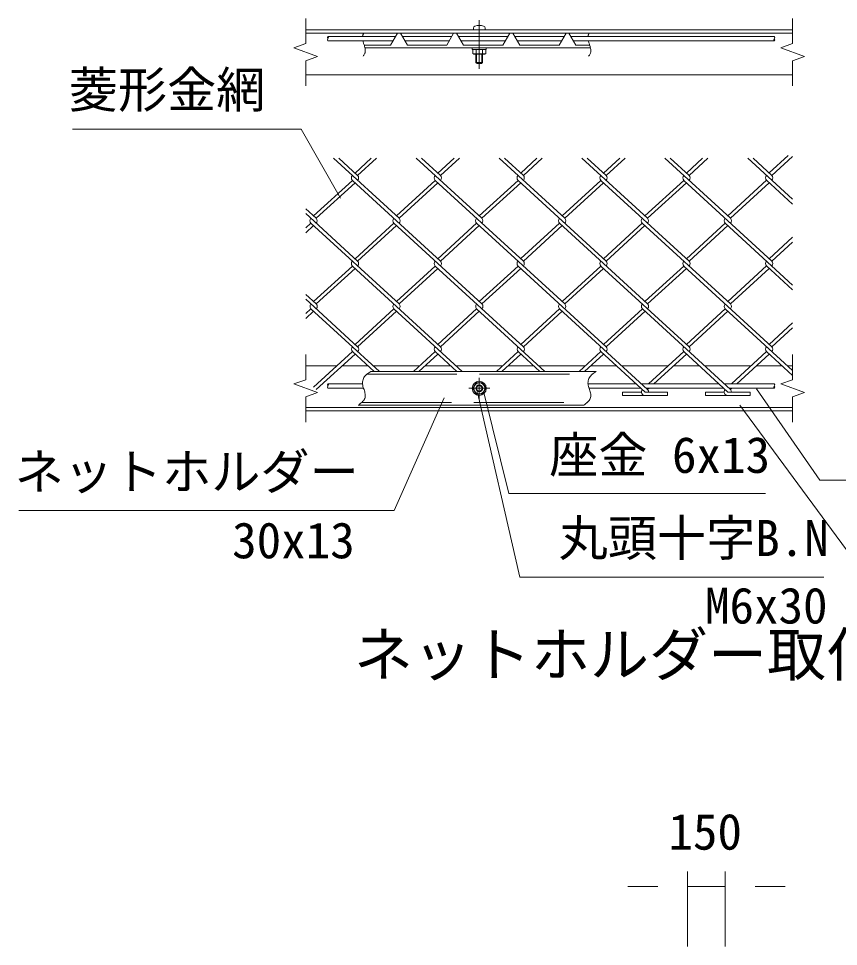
# Model space of a CAD drawing. Units: millimetres, scale not verified. Extents: x -12600 to 12600, y -8910 to 8910.
# Drawn here: x 599 to 3883, y -1685 to 2031 of the extents above; entities that cross this region are included whole.
import ezdxf
from ezdxf.enums import TextEntityAlignment as Align

# ---------------------------------------------------------------- set-up
doc = ezdxf.new("R2010")
doc.units = ezdxf.units.MM
doc.header["$LTSCALE"] = 60
doc.linetypes.add('DASHED', pattern=[7.5, 6, -1.5])
doc.linetypes.add('USER1', pattern=[50.8, 31.75, -6.35, 6.35, -6.35])
doc.layers.add('0-0_D-TTL-TXT', color=7, linetype='Continuous')
for name, color, linetype, lineweight in [('0-1_D-BMK', 2, 'USER1', 13), ('0-4_D-STR1', 1, 'Continuous', 18), ('0-6_D-STR3', 3, 'Continuous', 13), ('0-7_D-STR-DIM', 7, 'Continuous', 9), ('0-9_D-STR-TXT', 7, 'Continuous', 9), ('0-A_D-STR2', 7, 'Continuous', 9)]:
    doc.layers.add(name, color=color, linetype=linetype, lineweight=lineweight)
doc.styles.add('ＭＳ ゴシック', font='')
doc.styles.get('ＭＳ ゴシック').set_extended_font_data('MS Gothic')

msp = doc.modelspace()

# ---------------------------------------------------------------- linework, layer by layer
at = {"layer": '0-1_D-BMK'}
for p, q in [((2444.16, 2024.75), (2444.16, 1830.61)), ((2444.16, 508.32), (2444.16, 592.7)), ((2486.35, 550.51), (2401.97, 550.51))]:
    msp.add_line(p, q, dxfattribs=at)
at = {"layer": '0-4_D-STR1'}
for p, q in [((3699.25, 1986.41), (1749.25, 1986.41)), ((3699.25, 1972.91), (1749.25, 1972.91)), ((1749.25, 1806.41), (3699.25, 1806.41)), ((1873.96, 640.51), (1749.25, 640.51)), ((1998.25, 640.51), (1895.22, 640.51)), ((2205.73, 640.51), (2019.57, 640.51)), ((2330.03, 640.51), (2227, 640.51)), ((2537.51, 640.51), (2351.34, 640.51)), ((2661.8, 640.51), (2558.77, 640.51)), ((2869.23, 640.51), (2682.59, 640.51)), ((2993.58, 640.51), (2890.55, 640.51)), ((3201.01, 640.51), (3014.36, 640.51)), ((3325.35, 640.51), (3222.32, 640.51)), ((3532.78, 640.51), (3346.67, 640.51)), ((3657.13, 640.51), (3554.1, 640.51)), ((3699.25, 640.51), (3678.44, 640.51)), ((1749.25, 474.01), (3699.25, 474.01)), ((1749.25, 460.51), (3699.25, 460.51))]:
    msp.add_line(p, q, dxfattribs=at)
at = {"layer": '0-6_D-STR3'}
for p, q in [((2156.25, 1924.76), (2128.45, 1972.91)), ((2381.25, 1924.76), (2353.45, 1972.91)), ((2420.54, 1993.28), (2420.54, 1986.41)), ((2420.54, 1986.41), (2467.79, 1986.41)), ((2467.79, 1993.28), (2467.79, 1986.41)), ((2538.75, 1924.76), (2566.55, 1972.91)), ((2606.25, 1924.76), (2578.45, 1972.91)), ((2763.75, 1924.76), (2791.55, 1972.91)), ((2831.25, 1924.76), (2803.45, 1972.91)), ((2109, 1959.84), (1838.08, 1959.84)), ((2098.61, 1941.84), (1838.08, 1941.84)), ((2136, 1959.84), (2334, 1959.84)), ((2146.39, 1941.84), (2323.61, 1941.84)), ((2361, 1959.84), (2559, 1959.84)), ((2371.39, 1941.84), (2548.61, 1941.84)), ((2586, 1959.84), (2784, 1959.84)), ((2596.39, 1941.84), (2773.61, 1941.84)), ((2811, 1959.84), (3625.84, 1959.84)), ((2821.39, 1941.84), (3625.84, 1941.84)), ((1986.29, 1914.41), (2889.3, 1914.41)), ((2381.25, 1924.76), (2538.75, 1924.76)), ((2416.04, 1914.41), (2416.04, 1907.21)), ((2416.04, 1907.21), (2472.29, 1907.21)), ((2418.18, 1907.21), (2418.18, 1891.48)), ((2470.14, 1907.21), (2418.18, 1907.21)), ((2431.17, 1907.21), (2431.17, 1891.48)), ((2457.15, 1907.21), (2457.15, 1891.48)), ((2470.14, 1907.21), (2470.14, 1891.48)), ((2472.29, 1914.41), (2472.29, 1907.21)), ((2606.25, 1924.76), (2763.75, 1924.76)), ((2831.25, 1924.76), (2886.32, 1924.76)), ((2422.11, 1889.21), (2418.18, 1891.48)), ((2466.21, 1889.21), (2422.11, 1889.21)), ((2430.66, 1889.21), (2430.66, 1855.91)), ((2433.36, 1889.21), (2433.36, 1853.21)), ((2454.96, 1889.21), (2454.96, 1853.21)), ((2457.66, 1889.21), (2457.66, 1855.91)), ((2466.21, 1889.21), (2470.14, 1891.48)), ((2430.66, 1855.91), (2435.16, 1851.41)), ((2457.66, 1855.91), (2430.66, 1855.91)), ((2453.16, 1851.41), (2435.16, 1851.41)), ((2457.66, 1855.91), (2453.16, 1851.41)), ((2009.6, 618.01), (2912.61, 618.01)), ((1976.58, 568.51), (1838.08, 568.51)), ((2431.17, 573.01), (2418.18, 550.51)), ((2457.15, 573.01), (2431.17, 573.01)), ((2470.14, 550.51), (2457.15, 573.01)), ((2879.59, 568.51), (3072.15, 568.51)), ((3092.94, 568.51), (3403.93, 568.51)), ((3425.24, 568.51), (3625.84, 568.51)), ((1980.8, 550.51), (1838.08, 550.51)), ((2457.15, 528.01), (2470.14, 550.51)), ((2883.81, 550.51), (3091.8, 550.51)), ((3112.58, 550.51), (3423.57, 550.51)), ((3444.89, 550.51), (3625.84, 550.51)), ((1959.81, 483.01), (2862.82, 483.01))]:
    msp.add_line(p, q, dxfattribs=at)
at = {"layer": '0-6_D-STR3', "linetype": 'DASHED'}
for p, q in [((1994.99, 607.66), (2898, 607.66)), ((1973.01, 493.36), (2876.02, 493.36))]:
    msp.add_line(p, q, dxfattribs=at)
at = {"layer": '0-6_D-STR3'}
for points in [[(1983.32, 1924.76), (2088.75, 1924.76), (2116.55, 1972.91)], [(2156.25, 1924.76), (2313.75, 1924.76), (2341.55, 1972.91)], [(2418.18, 550.51), (2431.17, 528.01), (2457.15, 528.01)]]:
    msp.add_lwpolyline(points, dxfattribs=at)
for radius in [28.12, 22.05, 13.5, 11.06]:
    msp.add_circle((2444.16, 550.51), radius, dxfattribs=at)
for centre, radius, start, end in [((2429.09, 1993.28), 8.55, 106.07286, 180), ((2444.16, 1940.96), 63, 73.92714, 106.07286), ((2459.24, 1993.28), 8.55, 0, 73.92714), ((2424.67, 1900.97), 11.5, 235.61585, 304.38415), ((2444.16, 1932.46), 42.99, 252.4121, 287.5879), ((2463.65, 1900.97), 11.5, 235.61586, 304.38415)]:
    msp.add_arc(centre, radius, start, end, dxfattribs=at)
at = {"layer": '0-7_D-STR-DIM'}
for p, q in [((1749.25, 1931.04), (1749.25, 2031.41)), ((3699.25, 1931.04), (3699.25, 2031.41)), ((1749.25, 1931.04), (1701.68, 1913.73)), ((1701.68, 1913.73), (1796.82, 1879.1)), ((1796.82, 1879.1), (1749.25, 1861.78)), ((1749.25, 1761.41), (1749.25, 1861.78)), ((3699.25, 1761.41), (3699.25, 1861.78)), ((1749.25, 585.14), (1749.25, 685.51)), ((3699.25, 585.14), (3699.25, 685.51)), ((1749.25, 585.14), (1701.68, 567.83)), ((1701.68, 567.83), (1796.82, 533.2)), ((1796.82, 533.2), (1749.25, 515.88)), ((1749.25, 415.51), (1749.25, 515.88)), ((3699.25, 415.51), (3699.25, 515.88)), ((3278.72, -1684.81), (3278.72, -1384.81)), ((3428.72, -1684.81), (3428.72, -1384.81)), ((3158.72, -1444.81), (3038.72, -1444.81)), ((3278.72, -1444.81), (3428.72, -1444.81)), ((3548.72, -1444.81), (3668.72, -1444.81))]:
    msp.add_line(p, q, dxfattribs=at)
for points in [[(1981, 1972.91), (1980.47, 1971.8), (1979.97, 1970.67), (1979.5, 1969.52), (1979.06, 1968.35), (1978.66, 1967.17), (1978.29, 1965.97), (1977.96, 1964.76), (1977.65, 1963.54), (1977.39, 1962.31), (1977.15, 1961.08), (1976.95, 1959.84)], [(2884.01, 1972.91), (2883.48, 1971.8), (2882.98, 1970.67), (2882.51, 1969.52), (2882.07, 1968.35), (2881.67, 1967.17), (2881.3, 1965.97), (2880.96, 1964.76), (2880.66, 1963.54), (2880.39, 1962.31), (2880.16, 1961.08), (2879.96, 1959.84)], [(1977.92, 1941.84), (1978.62, 1939.13), (1979.41, 1936.44), (1980.27, 1933.75), (1981.17, 1931.06), (1982.1, 1928.35), (1983.03, 1925.63), (1983.93, 1922.88), (1984.79, 1920.09), (1985.59, 1917.26), (1986.29, 1914.4), (1986.89, 1911.51), (1987.35, 1908.61), (1987.66, 1905.73), (1987.79, 1902.88), (1987.71, 1900.08), (1987.42, 1897.35), (1986.88, 1894.71), (1986.09, 1892.17), (1985.05, 1889.73), (1983.8, 1887.37), (1982.33, 1885.09), (1980.68, 1882.88), (1978.87, 1880.74)], [(2880.93, 1941.84), (2881.63, 1939.13), (2882.42, 1936.44), (2883.28, 1933.75), (2884.18, 1931.06), (2885.11, 1928.35), (2886.03, 1925.63), (2886.94, 1922.88), (2887.8, 1920.09), (2888.6, 1917.26), (2889.3, 1914.4), (2889.9, 1911.51), (2890.36, 1908.61), (2890.66, 1905.73), (2890.79, 1902.88), (2890.72, 1900.08), (2890.43, 1897.35), (2889.89, 1894.71), (2889.1, 1892.17), (2888.06, 1889.73), (2886.8, 1887.37), (2885.34, 1885.09), (2883.69, 1882.88), (2881.87, 1880.74)], [(3699.25, 1931.04), (3651.68, 1913.73), (3746.82, 1879.1), (3699.25, 1861.78)], [(2009.6, 618.01), (2005.64, 615.38), (2001.74, 612.7), (1997.93, 609.95), (1994.29, 607.08), (1990.85, 604.06), (1987.68, 600.84), (1984.81, 597.39), (1982.32, 593.67), (1980.24, 589.65), (1978.61, 585.35), (1977.43, 580.86), (1976.71, 576.27), (1976.47, 571.67), (1976.7, 567.14), (1977.37, 562.71), (1978.39, 558.34), (1979.66, 554), (1981.08, 549.67), (1982.57, 545.31), (1984.04, 540.89), (1985.38, 536.39), (1986.51, 531.77), (1987.33, 527.12), (1987.75, 522.49), (1987.68, 517.98), (1987.03, 513.65), (1985.72, 509.58), (1983.81, 505.74), (1981.37, 502.1), (1978.47, 498.65), (1975.19, 495.34), (1971.61, 492.16), (1967.8, 489.06), (1963.85, 486.02), (1959.81, 483.01)], [(2912.61, 618.01), (2908.65, 615.38), (2904.74, 612.7), (2900.94, 609.95), (2897.3, 607.08), (2893.86, 604.06), (2890.68, 600.84), (2887.82, 597.39), (2885.33, 593.67), (2883.25, 589.65), (2881.61, 585.35), (2880.43, 580.86), (2879.72, 576.27), (2879.47, 571.67), (2879.71, 567.14), (2880.38, 562.71), (2881.4, 558.34), (2882.66, 554), (2884.09, 549.67), (2885.58, 545.31), (2887.04, 540.89), (2888.39, 536.39), (2889.52, 531.77), (2890.34, 527.12), (2890.76, 522.49), (2890.69, 517.98), (2890.03, 513.65), (2888.73, 509.58), (2886.82, 505.74), (2884.37, 502.1), (2881.48, 498.65), (2878.2, 495.34), (2874.62, 492.16), (2870.81, 489.06), (2866.85, 486.02), (2862.82, 483.01)], [(3699.25, 585.14), (3651.68, 567.83), (3746.82, 533.2), (3699.25, 515.88)]]:
    msp.add_lwpolyline(points, dxfattribs=at)
for centre, start, end in [((1842.61, 1955.34), 135.18146, 224.81854), ((1842.61, 1946.34), 135.18146, 224.81854), ((1833.55, 1955.34), 315.18146, 44.81854), ((3630.37, 1946.34), 135.18146, 224.81854), ((3621.31, 1955.34), 315.18146, 44.81854), ((3621.31, 1946.34), 315.18146, 44.81854), ((1842.61, 564.01), 135.18146, 224.81854), ((1842.61, 555.01), 135.18146, 224.81854), ((1833.55, 564.01), 315.18146, 44.81854), ((3630.37, 555.01), 135.18146, 224.81854), ((3621.31, 564.01), 315.18146, 44.81854), ((3621.31, 555.01), 315.18146, 44.81854)]:
    msp.add_arc(centre, 6.38, start, end, dxfattribs=at)
at = {"layer": '0-9_D-STR-TXT'}
for points in [[(814.61, 1588.46), (1731.08, 1588.46), (1888.12, 1312.17)], [(3824.22, -205.6), (2606.98, -205.6), (2436.58, 533.41)], [(3589.98, 129.51), (2563.09, 129.51), (2464.05, 528.22)], [(4317.35, 182.83), (3808.64, 182.83), (3554.61, 548.87)], [(600.24, 60.52), (2103.01, 60.52), (2303.79, 511.78)], [(4859.05, -121.46), (3934.2, -121.46), (3488.3, 482.97)]]:
    msp.add_lwpolyline(points, dxfattribs=at)
at = {"layer": '0-A_D-STR2'}
for p, q in [((2123.04, 1231.36), (1859.97, 1472.42)), ((1957.16, 1402.9), (1881.29, 1472.42)), ((2011.71, 1472.42), (1946.5, 1412.67)), ((2033.02, 1472.42), (1957.16, 1402.9)), ((2454.82, 1231.36), (2191.75, 1472.42)), ((2288.93, 1402.9), (2213.06, 1472.42)), ((2343.48, 1472.42), (2278.27, 1412.67)), ((2364.8, 1472.42), (2288.93, 1402.9)), ((2786.59, 1231.36), (2523.52, 1472.42)), ((2620.71, 1402.9), (2544.84, 1472.42)), ((2675.26, 1472.42), (2610.05, 1412.67)), ((2696.57, 1472.42), (2620.71, 1402.9)), ((3118.37, 1231.36), (2855.3, 1472.42)), ((2952.48, 1402.9), (2876.61, 1472.42)), ((3007.03, 1472.42), (2941.82, 1412.67)), ((3028.35, 1472.42), (2952.48, 1402.9)), ((3450.12, 1231.39), (3187.07, 1472.42)), ((3284.25, 1402.9), (3208.39, 1472.42)), ((3338.81, 1472.42), (3273.6, 1412.67)), ((3360.12, 1472.42), (3284.25, 1402.9)), ((3699.23, 1307.62), (3519.38, 1472.42)), ((3616.27, 1403.17), (3540.7, 1472.42)), ((3681.59, 1482.55), (3605.61, 1412.94)), ((3699.23, 1479.19), (3616.27, 1403.17)), ((1935.84, 1383.37), (1780.61, 1241.13)), ((2288.93, 1059.82), (1935.84, 1383.37)), ((2267.62, 1383.37), (2112.39, 1241.13)), ((2620.71, 1059.82), (2267.62, 1383.37)), ((2599.39, 1383.37), (2444.16, 1241.13)), ((2952.48, 1059.82), (2599.39, 1383.37)), ((2931.17, 1383.37), (2775.94, 1241.13)), ((3284.23, 1059.85), (2931.17, 1383.37)), ((3262.94, 1383.37), (3107.71, 1241.13)), ((3616, 1059.85), (3262.94, 1383.37)), ((3594.95, 1383.64), (3439.46, 1241.15)), ((3699.23, 1288.09), (3594.95, 1383.64)), ((1946.5, 1373.61), (1791.27, 1231.36)), ((2278.27, 1373.61), (2123.04, 1231.36)), ((2610.05, 1373.61), (2454.82, 1231.36)), ((2941.82, 1373.61), (2786.59, 1231.36)), ((3273.6, 1373.61), (3118.37, 1231.36)), ((3605.61, 1373.87), (3450.12, 1231.39)), ((1791.27, 1231.36), (1749.23, 1269.89)), ((1957.16, 1059.82), (1749.23, 1250.36)), ((1769.95, 1211.83), (1749.23, 1192.84)), ((1780.61, 1202.07), (1749.23, 1173.31)), ((2123.04, 888.28), (1769.95, 1211.83)), ((2101.73, 1211.83), (1946.5, 1069.59)), ((2112.39, 1202.07), (1957.16, 1059.82)), ((2454.82, 888.28), (2101.73, 1211.83)), ((2433.5, 1211.83), (2278.27, 1069.59)), ((2444.16, 1202.07), (2288.93, 1059.82)), ((2786.59, 888.28), (2433.5, 1211.83)), ((2765.28, 1211.83), (2610.98, 1070.44)), ((2775.94, 1202.07), (2620.71, 1059.82)), ((3118.34, 888.31), (2765.28, 1211.83)), ((3097.05, 1211.83), (2941.82, 1069.59)), ((3107.71, 1202.07), (2952.48, 1059.82)), ((3450.12, 888.31), (3097.05, 1211.83)), ((3428.8, 1211.86), (3273.57, 1069.61)), ((3439.46, 1202.09), (3284.23, 1059.85)), ((3699.23, 964.06), (3428.8, 1211.86)), ((3699.23, 1155.64), (3605.35, 1069.61)), ((3699.23, 1136.11), (3616, 1059.85)), ((3594.95, 1040.56), (3439.46, 898.07)), ((3699.23, 945.02), (3594.95, 1040.56)), ((1935.84, 1040.29), (1780.61, 898.05)), ((1946.5, 1030.53), (1791.27, 888.28)), ((2288.93, 716.75), (1935.84, 1040.29)), ((2267.62, 1040.29), (2112.39, 898.05)), ((2278.27, 1030.53), (2123.04, 888.28)), ((2620.68, 716.77), (2267.62, 1040.29)), ((2599.39, 1040.29), (2444.16, 898.05)), ((2610.05, 1030.53), (2454.82, 888.28)), ((2952.45, 716.77), (2599.39, 1040.29)), ((2931.17, 1040.29), (2775.94, 898.05)), ((2941.82, 1030.53), (2786.59, 888.28)), ((3284.23, 716.77), (2931.17, 1040.29)), ((3262.91, 1040.32), (3108.61, 898.93)), ((3273.57, 1030.55), (3118.34, 888.31)), ((3616, 716.77), (3262.91, 1040.32)), ((3605.61, 1030.8), (3450.12, 888.31)), ((1791.27, 888.28), (1749.23, 926.81)), ((1957.16, 716.75), (1749.23, 907.28)), ((1769.95, 868.75), (1749.23, 849.76)), ((1780.61, 858.99), (1749.23, 830.23)), ((2044.12, 618.01), (1770.22, 869)), ((2101.73, 868.75), (1946.5, 726.51)), ((2112.39, 858.99), (1957.16, 716.75)), ((2375.9, 618.01), (2101.99, 869)), ((2433.5, 868.75), (2278.27, 726.51)), ((2444.16, 858.99), (2288.93, 716.75)), ((2707.14, 618.01), (2433.5, 868.75)), ((2765.28, 868.75), (2610.05, 726.51)), ((2775.94, 858.99), (2620.71, 716.75)), ((3118.34, 545.23), (2765.28, 868.75)), ((3097.29, 869.02), (2941.8, 726.54)), ((3107.95, 859.26), (2952.45, 716.77)), ((3450.38, 545.48), (3097.29, 869.02)), ((3429.07, 869.02), (3273.57, 726.54)), ((3439.72, 859.26), (3284.23, 716.77)), ((3699.23, 621.47), (3429.07, 869.02)), ((3699.23, 812.56), (3605.35, 726.54)), ((3699.23, 793.03), (3616, 716.77)), ((1936.08, 697.48), (1780.85, 555.24)), ((1946.74, 687.72), (1791.51, 545.48)), ((2022.81, 618.01), (1936.11, 697.46)), ((2267.86, 697.48), (2181.13, 618.01)), ((2278.51, 687.72), (2202.44, 618.01)), ((2354.58, 618.01), (2267.86, 697.48)), ((2599.63, 697.48), (2512.9, 618.01)), ((2610.29, 687.72), (2534.22, 618.01)), ((2686.36, 618.01), (2599.63, 697.48)), ((2931.41, 697.48), (2844.68, 618.01)), ((2942.06, 687.72), (2865.99, 618.01)), ((3108.2, 535.48), (2931.41, 697.48)), ((3263.18, 697.48), (3122.43, 568.51)), ((3273.84, 687.72), (3143.75, 568.51)), ((3439.72, 535.71), (3263.18, 697.48)), ((3594.95, 697.48), (3454.21, 568.51)), ((3605.61, 687.72), (3475.52, 568.51)), ((3699.23, 601.94), (3594.95, 697.48)), ((3018.2, 535.48), (3093.74, 535.48)), ((3018.2, 535.48), (3018.2, 521.08)), ((3018.2, 521.08), (3198.2, 521.08)), ((3124.1, 550.51), (3118.34, 545.23)), ((3349.72, 535.71), (3425.27, 535.71)), ((3349.72, 535.71), (3349.72, 521.31)), ((3349.72, 521.31), (3529.72, 521.31)), ((3439.72, 535.71), (3529.72, 535.71)), ((3455.88, 550.51), (3450.38, 545.48)), ((3529.72, 535.71), (3529.72, 521.31))]:
    msp.add_line(p, q, dxfattribs=at)
msp.add_lwpolyline([(3108.2, 535.48), (3198.2, 535.48), (3198.2, 521.08)], dxfattribs=at)
for centre, start, end in [((1946.5, 1393.14), 137.5, 222.5), ((1946.5, 1393.14), 317.5, 42.5), ((2278.27, 1393.14), 137.5, 222.5), ((2278.27, 1393.14), 317.5, 42.5), ((2610.05, 1393.14), 137.5, 222.5), ((2610.05, 1393.14), 317.5, 42.5), ((2942.06, 1393.41), 137.5, 222.5), ((2942.06, 1393.41), 317.5, 42.5), ((3273.84, 1393.41), 137.5, 222.5), ((3273.84, 1393.41), 317.5, 42.5), ((3605.61, 1393.41), 137.5, 222.5), ((3605.61, 1393.41), 317.5, 42.5), ((1780.58, 1221.62), 137.5, 222.5), ((1780.58, 1221.62), 317.5, 42.5), ((2112.36, 1221.62), 137.5, 222.5), ((2112.36, 1221.62), 317.5, 42.5), ((2444.13, 1221.62), 137.5, 222.5), ((2444.13, 1221.62), 317.5, 42.5), ((2775.91, 1221.62), 137.5, 222.5), ((2775.91, 1221.62), 317.5, 42.5), ((3107.68, 1221.62), 137.5, 222.5), ((3107.68, 1221.62), 317.5, 42.5), ((3439.46, 1221.62), 137.5, 222.5), ((3439.46, 1221.62), 317.5, 42.5), ((1946.5, 1050.06), 137.5, 222.5), ((1946.5, 1050.06), 317.5, 42.5), ((2278.27, 1050.06), 137.5, 222.5), ((2278.27, 1050.06), 317.5, 42.5), ((2610.05, 1050.06), 137.5, 222.5), ((2610.05, 1050.06), 317.5, 42.5), ((2942.06, 1050.33), 137.5, 222.5), ((2942.06, 1050.33), 317.5, 42.5), ((3273.84, 1050.33), 137.5, 222.5), ((3273.84, 1050.33), 317.5, 42.5), ((3605.61, 1050.33), 137.5, 222.5), ((3605.61, 1050.33), 317.5, 42.5), ((1780.85, 878.79), 137.5, 222.5), ((1780.85, 878.79), 317.5, 42.5), ((2112.63, 878.79), 137.5, 222.5), ((2112.63, 878.79), 317.5, 42.5), ((2444.4, 878.79), 137.5, 222.5), ((2444.4, 878.79), 317.5, 42.5), ((2776.18, 878.79), 137.5, 222.5), ((2776.18, 878.79), 317.5, 42.5), ((3107.95, 878.79), 137.5, 222.5), ((3107.95, 878.79), 317.5, 42.5), ((3439.72, 878.79), 137.5, 222.5), ((3439.72, 878.79), 317.5, 42.5), ((1946.74, 707.25), 137.5, 222.5), ((1946.74, 707.25), 317.5, 42.5), ((2278.51, 707.25), 137.5, 222.5), ((2278.51, 707.25), 317.5, 42.5), ((2610.29, 707.25), 137.5, 222.5), ((2610.29, 707.25), 317.5, 42.5), ((2942.06, 707.25), 137.5, 222.5), ((2942.06, 707.25), 317.5, 42.5), ((3273.84, 707.25), 137.5, 222.5), ((3273.84, 707.25), 317.5, 42.5), ((3605.61, 707.25), 137.5, 222.5), ((3605.61, 707.25), 317.5, 42.5), ((3108.2, 535.48), 137.5, 275), ((3107.95, 535.71), 359.10095, 42.5), ((3439.72, 535.71), 137.5, 265), ((3439.72, 535.71), 0, 42.5)]:
    msp.add_arc(centre, 14.46, start, end, dxfattribs=at)

# ---------------------------------------------------------------- texts
at = {"layer": '0-0_D-TTL-TXT', "style": 'ＭＳ ゴシック'}
msp.add_text('ネットホルダー取付詳細', height=173.3, dxfattribs=at).set_placement((1942.06, -653.98), align=Align.BOTTOM_LEFT)
at = {"layer": '0-7_D-STR-DIM', "style": 'ＭＳ ゴシック'}
msp.add_text('150', height=144.3, dxfattribs=at).set_placement((3201.77, -1340.56), align=Align.BOTTOM_LEFT)
at = {"layer": '0-9_D-STR-TXT', "style": 'ＭＳ ゴシック'}
for s, p in [('菱形金網', (800.14, 1631.16)), ('座金 6x13', (2724.24, 168.4)), ('ネットホルダー', (583.49, 101.32)), ('丸頭十字B.N', (2762.03, -164.42)), ('30x13', (1454.46, -173.56)), ('M6x30', (3348.27, -434.82))]:
    msp.add_text(s, height=144.3, dxfattribs=at).set_placement(p, align=Align.BOTTOM_LEFT)

doc.saveas('drawing.dxf')
